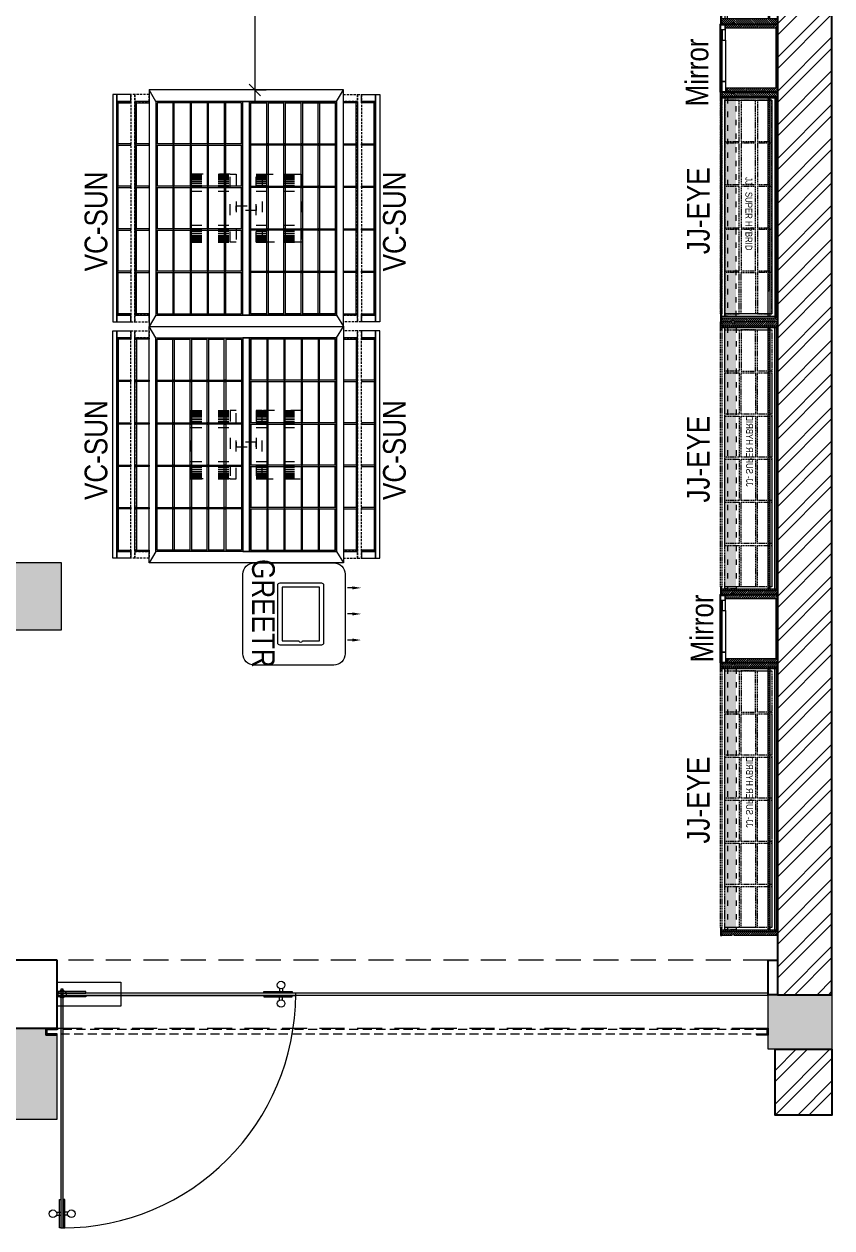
# Model space of a CAD drawing. Header units: millimetres. Extents: x 1319238 to 1329833, y 35232 to 45823.
# Drawn here: x 1326278 to 1329833, y 35232 to 40528 of the extents above; entities that cross this region are included whole.
import ezdxf

# ---------------------------------------------------------------- set-up
doc = ezdxf.new("R2010")
doc.units = ezdxf.units.MM
doc.header["$LTSCALE"] = 40
for name, pattern in [('a_p6_plan_L18$0$HIDDEN', [0.375, 0.25, -0.125]), ('ACAD_ISO03W100', [30, 12, -18]), ('CONTINOUS', [0]), ('HIDDENX2', [0.75, 0.5, -0.25])]:
    doc.linetypes.add(name, pattern=pattern)
doc.layers.add('A-CARPET AREA', color=3, linetype='CONTINOUS', lineweight=0, true_color=0x0aff0a)
for name, color, linetype, lineweight in [('A-Glazing', 4, 'Continuous', 20), ('A-shutter', 8, 'Continuous', 18), ('beam', 90, 'Continuous', 9), ('Column', 243, 'Continuous', 9), ('column hatch', 5, 'Continuous', 0), ('Glass-FrontGlazing', 150, 'Continuous', 20), ('Glazing', 141, 'Continuous', 15), ('LENS-DIM', 252, 'Continuous', 5), ('LENS-PARTITION', 21, 'Continuous', 25), ('LENS-TEXT', 31, 'Continuous', 5), ('LENS_TEXT', 31, 'Continuous', 5), ('LK-FF&E FLOOR', 1, 'Continuous', 9), ('LK-FF&E WALL', 1, 'Continuous', 9), ('LN-ELEVATION-1', 81, 'Continuous', 13), ('LN-ELEVATION-2', 103, 'Continuous', 20), ('LN-ELEVATION-3', 125, 'a_p6_plan_L18$0$HIDDEN', 18), ('LN-ELEVATION-4', 145, 'Continuous', 13), ('LN-ELEVATION-5', 167, 'Continuous', 5), ('LN-HATCH', 251, 'Continuous', 0), ('PLANO-TXT', 252, 'Continuous', 5), ('rolling shutter', 1, 'Continuous', 5)]:
    doc.layers.add(name, color=color, linetype=linetype, lineweight=lineweight)
doc.layers.add('A-WALL', color=1, linetype='Continuous')
doc.styles.add('LK TXT', font='Gill Sans MT Condensed Regular.ttf')
doc.styles.get("Standard").update_dxf_attribs({"font": 'Gill Sans MT Condensed Regular.ttf', "height": 100})
doc.dimstyles.new('100MM', dxfattribs={"dimtxt": 100, "dimasz": 50, "dimexe": 50, "dimexo": 50, "dimtad": 1, "dimdec": 0, "dimtxsty": 'Standard', "dimblk": 'OBLIQUE', "dimcen": 2.5, "dimdle": 50, "dimclrd": 256, "dimclre": 256, "dimclrt": 1, "dimadec": 0, "dimazin": 0, "dimtfac": 1, "dimtdec": 0, "dimtmove": 0, "dimatfit": 3, "dimfxl": 50, "dimlwd": -1, "dimlwe": -1, "dimarcsym": 0})
pattern_1 = [(45, (-22641017.7406, 5157647.994), (-4.4901280605, 4.4901280605), [])]
pattern_2 = [(45, (4210053.0415, 1706864.74), (-4.4901280605, 4.4901280605), [])]

# ---------------------------------------------------------------- blocks, each defined once
blk = doc.blocks.new('*U55')
at = {"layer": 'A-shutter', "color": 5, "ltscale": 10}
for points in [[(41032641.4, -1561539.2), (41032641.4, -1561544.2), (41032596.4, -1561544.2), (41032596.4, -1561564.2), (41032641.4, -1561564.2), (41032641.4, -1561569.2), (41032591.4, -1561569.2), (41032591.4, -1561539.2)], [(41035721.3, -1561539.2), (41035721.3, -1561544.2), (41035766.3, -1561544.2), (41035766.3, -1561564.2), (41035721.3, -1561564.2), (41035721.3, -1561569.2), (41035771.3, -1561569.2), (41035771.3, -1561539.2)]]:
    blk.add_lwpolyline(points, close=True, dxfattribs=at)
at = {"layer": 'A-shutter', "color": 5, "linetype": 'HIDDENX2', "ltscale": 2, "true_color": 0x0505ff}
blk.add_lwpolyline([(41032596.4, -1561544.2), (41032596.4, -1561564.2), (41035766.3, -1561564.2), (41035766.3, -1561544.2)], close=True, dxfattribs=at)
blk = doc.blocks.new('A$Cdd6ceb42')
at = {"layer": 'column hatch'}
h = blk.add_hatch(color=8, dxfattribs=at)
h.dxf.hatch_style = 1
h.paths.add_polyline_path([(-3730, -3485), (-3240, -3485), (-3240, -3760), (-3730, -3760)])
h.paths.add_polyline_path([(-6732.9, -7062), (-7145, -7062), (-7145, -7332.9), (-6732.9, -7332.9)])
h.paths.add_polyline_path([(-3390, -7020), (-3730, -7020), (-3730, -7315), (-3390, -7315)])
h.paths.add_polyline_path([(-3409.1, -9467.4), (-3409.9, -9097.4), (-3459.9, -9097.5), (-3460, -9067.5), (-3679.9, -9067.5), (-3679.9, -9097.5), (-3729.9, -9097.5), (-3729.4, -9348.1), (-3669.4, -9347.9), (-3669.1, -9467.9)])
h.paths.add_polyline_path([(-5210, -8970), (-4870, -8970), (-4870, -9097.5), (-4625, -9097.5), (-4625, -9365), (-5150, -9365), (-5150, -9215), (-5210, -9215)])
h.paths.add_polyline_path([(-6888.9, -9487.4), (-6888.9, -9117.4), (-6944.7, -9117.6), (-6944.8, -9087.5), (-7104.8, -9087.9), (-7104.7, -9117.9), (-7159.7, -9118), (-7158.9, -9488)])
h.paths.add_polyline_path([(-280, -8920), (0, -8920), (0, -9160), (-280, -9160)])
h.paths.add_polyline_path([(-9169.1, -8980.3), (-9009.5, -8980.3), (-9009.5, -9234), (-9169.1, -9234)])
h.paths.add_polyline_path([(-3730, -350), (-3450, -350), (-3450, 0), (-3730, 0)])
at = {"layer": 'LN-HATCH'}
h = blk.add_hatch(dxfattribs=at)
h.set_pattern_fill('ANSI32', color=256, scale=11, angle=180)
h.set_pattern_definition([(225, (-1439691.43, -47000.38), (74.087113, -74.087113), []), (225, (-1439740.82, -47000.38), (74.087113, -74.087113), [])])
h.paths.add_polyline_path([(0, -8920), (0, 0), (-3450, 0), (-3450, -250), (-240, -250), (-240, -8920)])
h.paths.add_polyline_path([(-3730, 0), (-4900, 0), (-4900, 645), (-10565, 645), (-10565, -385), (-10295, -385), (-10295, 395), (-5150, 395), (-5150, -250), (-3730, -250)])
h.paths.add_polyline_path([(-10295, -1255), (-10565, -1255), (-10565, -385), (-10295, -385)])
h.paths.add_polyline_path([(-10295, -2805), (-10295, -3550), (-9390, -3550), (-9390, -7060), (-9030, -7060), (-9030, -8980), (-9169.1, -8980), (-9169.1, -7310), (-9640, -7310), (-9640, -3800), (-10565, -3800), (-10565, -2805)])
h.paths.add_polyline_path([(-9039.1, -9389), (-9169.1, -9389), (-9169.1, -9234), (-9039.1, -9234)])
h.paths.add_polyline_path([(-250, -9160), (0, -9160), (0, -9450), (-250, -9450)])
at = {"layer": 'A-WALL'}
for points in [[(0, -8920), (0, 0), (-3450, 0), (-3450, -250), (-240, -250), (-240, -8920)], [(-250, -9160), (0, -9160), (0, -9450), (-250, -9450)]]:
    blk.add_lwpolyline(points, close=True, dxfattribs=at)
at = {"layer": 'beam', "linetype": 'a_p6_plan_L18$0$HIDDEN', "lineweight": 5, "ltscale": 11}
blk.add_lwpolyline([(-3410, -9067.5), (-280, -9067.5), (-280, -8767.5), (-3410, -8767.5)], close=True, dxfattribs=at)
at = {"layer": 'Column'}
for points in [[(-3390, -7020), (-3730, -7020), (-3730, -7315), (-3390, -7315)], [(-280, -8920), (0, -8920), (0, -9160), (-280, -9160)], [(-3409.1, -9467.4), (-3409.9, -9097.4), (-3459.9, -9097.5), (-3460, -9067.5), (-3679.9, -9067.5), (-3679.9, -9097.5), (-3729.9, -9097.5), (-3729.4, -9348.1), (-3669.4, -9347.9), (-3669.1, -9467.9)]]:
    blk.add_lwpolyline(points, close=True, dxfattribs=at)
at = {"layer": 'LENS-PARTITION'}
for points in [[(-3410, -8767.5), (-3729.9, -8767.5), (-3729.9, -9067.5), (-3410, -9067.5)], [(-280, -8767.5), (-240, -8767.5), (-240, -8920), (-280, -8920)]]:
    blk.add_lwpolyline(points, close=True, dxfattribs=at)
at = {"layer": 'rolling shutter', "color": 2, "rotation": 180}
blk.add_blockref('*U55', (41032311.4, -1570636.7), dxfattribs=at)
blk = doc.blocks.new('ffgd')
at = {"layer": 'LN-ELEVATION-4', "linetype": 'ACAD_ISO03W100', "ltscale": 0.1}
blk.add_lwpolyline([(0, 47.3), (0, -41.5), (-20, -41.5), (-20, 47.3)], close=True, dxfattribs=at)
at = {"layer": 'LN-ELEVATION-5', "linetype": 'ACAD_ISO03W100', "ltscale": 0.1}
for p, q in [((-159.9, 246.9), (-159.9, 47.3)), ((-159.7, 246.9), (-159.7, 47.3)), ((-159.4, 246.9), (-159.4, 47.3)), ((-159, 246.9), (-159, 47.3)), ((-158.5, 246.9), (-158.5, 47.3)), ((-157.9, 246.9), (-157.9, 47.3)), ((-157.1, 246.9), (-157.1, 47.3)), ((-156.1, 246.9), (-156.1, 47.3)), ((-154.1, 246.9), (-154.1, 47.3)), ((-151.1, 246.9), (-151.1, 47.3)), ((-146.1, 246.9), (-146.1, 47.3)), ((-141.1, 246.9), (-141.1, 47.3)), ((-135.1, 246.9), (-135.1, 47.3)), ((-128.1, 246.9), (-128.1, 47.3)), ((-120.1, 246.9), (-120.1, 47.3)), ((-111.1, 246.9), (-111.1, 47.3)), ((-102.1, 246.9), (-102.1, 47.3)), ((-85, 246.9), (-85, 47.3)), ((65, 246.9), (65, 47.3)), ((82.1, 246.9), (82.1, 47.3)), ((91.1, 246.9), (91.1, 47.3)), ((100.1, 246.9), (100.1, 47.3)), ((108.1, 246.9), (108.1, 47.3)), ((115.1, 246.9), (115.1, 47.3)), ((121.1, 246.9), (121.1, 47.3)), ((126.1, 246.9), (126.1, 47.3)), ((131.1, 246.9), (131.1, 47.3)), ((134.1, 246.9), (134.1, 47.3)), ((136.1, 246.9), (136.1, 47.3)), ((137.1, 246.9), (137.1, 47.3)), ((137.9, 246.9), (137.9, 47.3)), ((138.5, 246.9), (138.5, 47.3)), ((139, 246.9), (139, 47.3)), ((139.4, 246.9), (139.4, 47.3)), ((139.7, 246.9), (139.7, 47.3)), ((139.9, 246.9), (139.9, 47.3)), ((-159.9, -41.5), (-159.9, -241.1)), ((-159.7, -41.5), (-159.7, -241.1)), ((-159.4, -41.5), (-159.4, -241.1)), ((-159, -41.5), (-159, -241.1)), ((-158.5, -41.5), (-158.5, -241.1)), ((-157.9, -41.5), (-157.9, -241.1)), ((-157.1, -41.5), (-157.1, -241.1)), ((-156.1, -41.5), (-156.1, -241.1)), ((-154.1, -41.5), (-154.1, -241.1)), ((-151.1, -41.5), (-151.1, -241.1)), ((-146.1, -41.5), (-146.1, -241.1)), ((-141.1, -41.5), (-141.1, -241.1)), ((-135.1, -41.5), (-135.1, -241.1)), ((-128.1, -41.5), (-128.1, -241.1)), ((-120.1, -41.5), (-120.1, -241.1)), ((-111.1, -41.5), (-111.1, -241.1)), ((-102.1, -41.5), (-102.1, -241.1)), ((-85, -41.5), (-85, -241.1)), ((65, -41.5), (65, -241.1)), ((82.1, -41.5), (82.1, -241.1)), ((91.1, -41.5), (91.1, -241.1)), ((100.1, -41.5), (100.1, -241.1)), ((108.1, -41.5), (108.1, -241.1)), ((115.1, -41.5), (115.1, -241.1)), ((121.1, -41.5), (121.1, -241.1)), ((126.1, -41.5), (126.1, -241.1)), ((131.1, -41.5), (131.1, -241.1)), ((134.1, -41.5), (134.1, -241.1)), ((136.1, -41.5), (136.1, -241.1)), ((137.1, -41.5), (137.1, -241.1)), ((137.9, -41.5), (137.9, -241.1)), ((138.5, -41.5), (138.5, -241.1)), ((139, -41.5), (139, -241.1)), ((139.4, -41.5), (139.4, -241.1)), ((139.7, -41.5), (139.7, -241.1)), ((139.9, -41.5), (139.9, -241.1))]:
    blk.add_line(p, q, dxfattribs=at)
for points in [[(140, 73), (140, 246.9), (-160, 246.9), (-160, 73)], [(140, -67.1), (140, -241.1), (-160, -241.1), (-160, -67.1)]]:
    blk.add_lwpolyline(points, dxfattribs=at)
for points in [[(140, 73), (140, 47.3), (-160, 47.3), (-160, 73)], [(140, -41.5), (140, -67.1), (-160, -67.1), (-160, -41.5)]]:
    blk.add_lwpolyline(points, close=True, dxfattribs=at)
blk = doc.blocks.new('EURO 1040 x 1175')
at = {"layer": 'LN-ELEVATION-1'}
for points in [[(-470, -327.4), (470, -327.4), (470, 467.6), (-470, 467.6)], [(-470, 85.1), (470, 85.1), (470, 467.6), (-470, 467.6)], [(-283.2, 85.1), (-277.2, 85.1), (-277.2, 467.6), (-283.2, 467.6)], [(-96.4, 85.1), (-90.4, 85.1), (-90.4, 467.6), (-96.4, 467.6)], [(90.4, 85.1), (96.4, 85.1), (96.4, 467.6), (90.4, 467.6)], [(277.2, 85.1), (283.2, 85.1), (283.2, 467.6), (277.2, 467.6)], [(-470, 386.6), (-283.2, 386.6), (-283.2, 392.6), (-470, 392.6)], [(-277.2, 386.6), (-96.4, 386.6), (-96.4, 392.6), (-277.2, 392.6)], [(-90.4, 386.6), (90.4, 386.6), (90.4, 392.6), (-90.4, 392.6)], [(96.4, 386.6), (277.2, 386.6), (277.2, 392.6), (96.4, 392.6)], [(283.2, 386.6), (470, 386.6), (470, 392.6), (283.2, 392.6)], [(-470, 311.2), (-283.2, 311.2), (-283.2, 317.2), (-470, 317.2)], [(-277.2, 311.2), (-96.4, 311.2), (-96.4, 317.2), (-277.2, 317.2)], [(-90.4, 311.2), (90.4, 311.2), (90.4, 317.2), (-90.4, 317.2)], [(96.4, 311.2), (277.2, 311.2), (277.2, 317.2), (96.4, 317.2)], [(283.2, 311.2), (470, 311.2), (470, 317.2), (283.2, 317.2)], [(-470, 235.8), (-283.2, 235.8), (-283.2, 241.8), (-470, 241.8)], [(-277.2, 235.8), (-96.4, 235.8), (-96.4, 241.8), (-277.2, 241.8)], [(-90.4, 235.8), (90.4, 235.8), (90.4, 241.8), (-90.4, 241.8)], [(96.4, 235.8), (277.2, 235.8), (277.2, 241.8), (96.4, 241.8)], [(283.2, 235.8), (470, 235.8), (470, 241.8), (283.2, 241.8)], [(-470, 160.4), (-283.2, 160.4), (-283.2, 166.4), (-470, 166.4)], [(-277.2, 160.4), (-96.4, 160.4), (-96.4, 166.4), (-277.2, 166.4)], [(-90.4, 160.4), (90.4, 160.4), (90.4, 166.4), (-90.4, 166.4)], [(96.4, 160.4), (277.2, 160.4), (277.2, 166.4), (96.4, 166.4)], [(283.2, 160.4), (470, 160.4), (470, 166.4), (283.2, 166.4)], [(-470, 85.1), (470, 85.1), (470, 55.1), (-470, 55.1)], [(-470, 55.1), (470, 55.1), (470, -327.4), (-470, -327.4)], [(-283.2, 55.1), (-277.2, 55.1), (-277.2, -327.4), (-283.2, -327.4)], [(-96.4, 55.1), (-90.4, 55.1), (-90.4, -327.4), (-96.4, -327.4)], [(90.4, 55.1), (96.4, 55.1), (96.4, -327.4), (90.4, -327.4)], [(277.2, 55.1), (283.2, 55.1), (283.2, -327.4), (277.2, -327.4)], [(-470, -20.3), (-283.2, -20.3), (-283.2, -26.3), (-470, -26.3)], [(-277.2, -20.3), (-96.4, -20.3), (-96.4, -26.3), (-277.2, -26.3)], [(-90.4, -20.3), (90.4, -20.3), (90.4, -26.3), (-90.4, -26.3)], [(96.4, -20.3), (277.2, -20.3), (277.2, -26.3), (96.4, -26.3)], [(283.2, -20.3), (470, -20.3), (470, -26.3), (283.2, -26.3)], [(-470, -95.7), (-283.2, -95.7), (-283.2, -101.7), (-470, -101.7)], [(-277.2, -95.7), (-96.4, -95.7), (-96.4, -101.7), (-277.2, -101.7)], [(-90.4, -95.7), (90.4, -95.7), (90.4, -101.7), (-90.4, -101.7)], [(96.4, -95.7), (277.2, -95.7), (277.2, -101.7), (96.4, -101.7)], [(283.2, -95.7), (470, -95.7), (470, -101.7), (283.2, -101.7)], [(-470, -171.1), (-283.2, -171.1), (-283.2, -177.1), (-470, -177.1)], [(-277.2, -171.1), (-96.4, -171.1), (-96.4, -177.1), (-277.2, -177.1)], [(-90.4, -171.1), (90.4, -171.1), (90.4, -177.1), (-90.4, -177.1)], [(96.4, -171.1), (277.2, -171.1), (277.2, -177.1), (96.4, -177.1)], [(283.2, -171.1), (470, -171.1), (470, -177.1), (283.2, -177.1)], [(-470, -246.4), (-283.2, -246.4), (-283.2, -252.4), (-470, -252.4)], [(-277.2, -246.4), (-96.4, -246.4), (-96.4, -252.4), (-277.2, -252.4)], [(-90.4, -246.4), (90.4, -246.4), (90.4, -252.4), (-90.4, -252.4)], [(96.4, -246.4), (277.2, -246.4), (277.2, -252.4), (96.4, -252.4)], [(283.2, -246.4), (470, -246.4), (470, -252.4), (283.2, -252.4)]]:
    blk.add_lwpolyline(points, close=True, dxfattribs=at)
for points in [[(-283.2, 461.6), (-464, 461.6), (-464, 317.2)], [(-96.4, 461.6), (-277.2, 461.6)], [(90.4, 461.6), (-90.4, 461.6)], [(277.2, 461.6), (96.4, 461.6)], [(464, 317.2), (464, 461.6), (283.2, 461.6)], [(-464, 311.2), (-464, 241.8)], [(464, 241.8), (464, 311.2)], [(-464, 235.8), (-464, 166.4)], [(464, 166.4), (464, 235.8)], [(-464, 160.4), (-464, 91.1), (-283.2, 91.1)], [(283.2, 91.1), (464, 91.1), (464, 160.4)], [(-277.2, 91.1), (-96.4, 91.1)], [(-90.4, 91.1), (90.4, 91.1)], [(96.4, 91.1), (277.2, 91.1)], [(-464, -20.3), (-464, 49.1), (-283.2, 49.1)], [(-277.2, 49.1), (-96.4, 49.1)], [(-90.4, 49.1), (90.4, 49.1)], [(96.4, 49.1), (277.2, 49.1)], [(283.2, 49.1), (464, 49.1), (464, -20.3)], [(-464, -95.7), (-464, -26.3)], [(464, -26.3), (464, -95.7)], [(-464, -171.1), (-464, -101.7)], [(464, -101.7), (464, -171.1)], [(-283.2, -321.4), (-464, -321.4), (-464, -177.1)], [(464, -177.1), (464, -321.4), (283.2, -321.4)], [(-96.4, -321.4), (-277.2, -321.4)], [(90.4, -321.4), (-90.4, -321.4)], [(277.2, -321.4), (96.4, -321.4)]]:
    blk.add_lwpolyline(points, dxfattribs=at)
at = {"layer": 'LN-ELEVATION-2'}
blk.add_lwpolyline([(-520, -357.4), (520, -357.4), (520, 497.6), (-520, 497.6)], close=True, dxfattribs=at)
for points in [[(-470, 467.6), (-520, 497.6)], [(470, 467.6), (520, 497.6)], [(-470, -327.4), (-520, -357.4)], [(470, -327.4), (520, -357.4)]]:
    blk.add_lwpolyline(points, dxfattribs=at)
at = {"layer": 'LN-ELEVATION-3'}
for points in [[(-500, 559.6), (500, 559.6), (500, 577.6), (-500, 577.6)], [(-500, 497.6), (-470, 497.6), (-470, 559.6), (-500, 559.6)], [(470, 497.6), (500, 497.6), (500, 559.6), (470, 559.6)], [(-500, -357.4), (-470, -357.4), (-470, -419.4), (-500, -419.4)], [(470, -357.4), (500, -357.4), (500, -419.4), (470, -419.4)], [(-500, -419.4), (500, -419.4), (500, -437.4), (-500, -437.4)]]:
    blk.add_lwpolyline(points, close=True, dxfattribs=at)
at = {"layer": 'LN-ELEVATION-4'}
for points in [[(-500, 639.6), (500, 639.6), (500, 657.6), (-500, 657.6)], [(-500, 577.6), (-470, 577.6), (-470, 639.6), (-500, 639.6)], [(470, 577.6), (500, 577.6), (500, 639.6), (470, 639.6)], [(-470, 497.6), (-464, 497.6), (-464, 559.6), (-470, 559.6)], [(-464, 553.6), (-283.2, 553.6), (-283.2, 559.6), (-464, 559.6)], [(-283.2, 497.6), (-277.2, 497.6), (-277.2, 559.6), (-283.2, 559.6)], [(-277.2, 553.6), (-96.4, 553.6), (-96.4, 559.6), (-277.2, 559.6)], [(-96.4, 497.6), (-90.4, 497.6), (-90.4, 559.6), (-96.4, 559.6)], [(-90.4, 553.6), (90.4, 553.6), (90.4, 559.6), (-90.4, 559.6)], [(90.4, 497.6), (96.4, 497.6), (96.4, 559.6), (90.4, 559.6)], [(96.4, 553.6), (277.2, 553.6), (277.2, 559.6), (96.4, 559.6)], [(277.2, 497.6), (283.2, 497.6), (283.2, 559.6), (277.2, 559.6)], [(283.2, 553.6), (464, 553.6), (464, 559.6), (283.2, 559.6)], [(464, 497.6), (470, 497.6), (470, 559.6), (464, 559.6)], [(-470, -357.4), (-464, -357.4), (-464, -419.4), (-470, -419.4)], [(-283.2, -357.4), (-277.2, -357.4), (-277.2, -419.4), (-283.2, -419.4)], [(-96.4, -357.4), (-90.4, -357.4), (-90.4, -419.4), (-96.4, -419.4)], [(90.4, -357.4), (96.4, -357.4), (96.4, -419.4), (90.4, -419.4)], [(277.2, -357.4), (283.2, -357.4), (283.2, -419.4), (277.2, -419.4)], [(464, -357.4), (470, -357.4), (470, -419.4), (464, -419.4)], [(-464, -413.4), (-283.2, -413.4), (-283.2, -419.4), (-464, -419.4)], [(-277.2, -413.4), (-96.4, -413.4), (-96.4, -419.4), (-277.2, -419.4)], [(-90.4, -413.4), (90.4, -413.4), (90.4, -419.4), (-90.4, -419.4)], [(96.4, -413.4), (277.2, -413.4), (277.2, -419.4), (96.4, -419.4)], [(283.2, -413.4), (464, -413.4), (464, -419.4), (283.2, -419.4)], [(-500, -437.4), (-470, -437.4), (-470, -499.4), (-500, -499.4)], [(470, -437.4), (500, -437.4), (500, -499.4), (470, -499.4)], [(-500, -499.4), (500, -499.4), (500, -517.4), (-500, -517.4)]]:
    blk.add_lwpolyline(points, close=True, dxfattribs=at)
at = {"layer": 'LN-ELEVATION-5'}
for points in [[(-470, 577.6), (-464, 577.6), (-464, 639.6), (-470, 639.6)], [(-464, 633.6), (-283.2, 633.6), (-283.2, 639.6), (-464, 639.6)], [(-283.2, 577.6), (-277.2, 577.6), (-277.2, 639.6), (-283.2, 639.6)], [(-277.2, 633.6), (-96.4, 633.6), (-96.4, 639.6), (-277.2, 639.6)], [(-96.4, 577.6), (-90.4, 577.6), (-90.4, 639.6), (-96.4, 639.6)], [(-90.4, 633.6), (90.4, 633.6), (90.4, 639.6), (-90.4, 639.6)], [(90.4, 577.6), (96.4, 577.6), (96.4, 639.6), (90.4, 639.6)], [(96.4, 633.6), (277.2, 633.6), (277.2, 639.6), (96.4, 639.6)], [(277.2, 577.6), (283.2, 577.6), (283.2, 639.6), (277.2, 639.6)], [(283.2, 633.6), (464, 633.6), (464, 639.6), (283.2, 639.6)], [(464, 577.6), (470, 577.6), (470, 639.6), (464, 639.6)], [(-470, -437.4), (-464, -437.4), (-464, -499.4), (-470, -499.4)], [(-283.2, -437.4), (-277.2, -437.4), (-277.2, -499.4), (-283.2, -499.4)], [(-96.4, -437.4), (-90.4, -437.4), (-90.4, -499.4), (-96.4, -499.4)], [(90.4, -437.4), (96.4, -437.4), (96.4, -499.4), (90.4, -499.4)], [(277.2, -437.4), (283.2, -437.4), (283.2, -499.4), (277.2, -499.4)], [(464, -437.4), (470, -437.4), (470, -499.4), (464, -499.4)], [(-464, -493.4), (-283.2, -493.4), (-283.2, -499.4), (-464, -499.4)], [(-277.2, -493.4), (-96.4, -493.4), (-96.4, -499.4), (-277.2, -499.4)], [(-90.4, -493.4), (90.4, -493.4), (90.4, -499.4), (-90.4, -499.4)], [(96.4, -493.4), (277.2, -493.4), (277.2, -499.4), (96.4, -499.4)], [(283.2, -493.4), (464, -493.4), (464, -499.4), (283.2, -499.4)]]:
    blk.add_lwpolyline(points, close=True, dxfattribs=at)
at = {"layer": 'LENS-DIM'}
blk.add_blockref('ffgd', (10, 67.1), dxfattribs=at)
blk = doc.blocks.new('MIRROR')
at = {"layer": 'LN-HATCH', "ltscale": 0.5}
h = blk.add_hatch(dxfattribs=at)
h.set_pattern_fill('ANSI31', color=256, scale=2)
h.set_pattern_definition([(45, (4060433.7416, 1708720.787), (-4.4901280605, 4.4901280605), [])])
h.paths.add_polyline_path([(212.9, 101.3), (230.9, 101.3), (230.9, -127.7), (212.9, -127.7)])
h.paths.add_polyline_path([(230.9, 95.3), (494.9, 95.3), (494.9, 101.3), (230.9, 101.3)])
h.paths.add_polyline_path([(512.9, 101.3), (494.9, 101.3), (494.9, -127.7), (512.9, -127.7)])
at = {"layer": 'Defpoints'}
blk.add_lwpolyline([(512.9, 101.3), (212.9, 101.3), (212.9, -148.7), (512.9, -148.7)], close=True, dxfattribs=at)
at = {"layer": 'LN-ELEVATION-1'}
for points in [[(212.9, 101.3), (230.9, 101.3), (230.9, -127.7), (212.9, -127.7)], [(230.9, 95.3), (494.9, 95.3), (494.9, 101.3), (230.9, 101.3)], [(512.9, 101.3), (494.9, 101.3), (494.9, -127.7), (512.9, -127.7)], [(259.9, -141.7), (259.9, -127.7), (214.9, -127.7), (214.9, -148.7), (223.9, -148.7), (223.9, -147.2), (216.4, -147.2), (216.4, -141.7)], [(442.9, -141.7), (442.9, -127.7), (487.9, -127.7), (487.9, -148.7), (478.9, -148.7), (478.9, -147.2), (486.4, -147.2), (486.4, -141.7)], [(504.9, -148.7), (504.9, -147.2), (509.4, -147.2), (509.4, -129.2), (487.9, -129.2), (487.9, -127.7), (510.9, -127.7), (510.9, -148.7)]]:
    blk.add_lwpolyline(points, close=True, dxfattribs=at)
at = {"layer": 'LN-ELEVATION-2', "color": 4, "lineweight": 0}
blk.add_lwpolyline([(216.4, -141.7), (486.4, -141.7), (486.4, -147.2), (216.4, -147.2)], close=True, dxfattribs=at)
at = {"layer": 'LN-ELEVATION-2'}
blk.add_lwpolyline([(259.9, -141.7), (442.9, -141.7), (442.9, -127.7), (259.9, -127.7)], close=True, dxfattribs=at)
at = {"layer": 'LN-ELEVATION-4', "ltscale": 0.5}
blk.add_line((478.9, -148.7), (223.9, -148.7), dxfattribs=at)
blk = doc.blocks.new('JJ SUPERHYBRID 1200')
at = {"layer": 'LN-ELEVATION-5'}
h = blk.add_hatch(color=177, dxfattribs=at)
h.dxf.hatch_style = 1
h.paths.add_polyline_path([(1182, 68), (32, 68), (32, 18), (1182, 18)])
at = {"layer": 'LN-HATCH', "ltscale": 0.5}
h = blk.add_hatch(dxfattribs=at)
h.set_pattern_fill('ANSI31', color=256, scale=2)
h.set_pattern_definition([(45, (4097602.2716, 1708830.267), (-4.4901280605, 4.4901280605), [])])
h.paths.add_polyline_path([(1207, 250), (1207, 60), (1201, 60), (1201, 50), (1207, 50), (1207, 6), (1182, 6), (1182, 250)])
h.paths.add_polyline_path([(32, 210), (1182, 210), (1182, 216), (32, 216)])
h.paths.add_polyline_path([(1172, 6), (1172, 0), (1207, 0), (1207, 6)])
h.paths.add_polyline_path([(7, 250), (7, 60), (13, 60), (13, 50), (7, 50), (7, 6), (32, 6), (32, 250)])
h.paths.add_polyline_path([(42, 6), (42, 0), (7, 0), (7, 6)])
at = {"layer": 'LN-ELEVATION-1', "ltscale": 0.5}
for points in [[(7, 250), (7, 60), (13, 60), (13, 50), (7, 50), (7, 6), (25, 6), (25, 250)], [(7, 250), (7, 60), (13, 60), (13, 50), (7, 50), (7, 6), (32, 6), (32, 250)], [(25, 238), (1189, 238), (1189, 244), (25, 244)], [(32, 210), (1182, 210), (1182, 216), (32, 216)], [(1207, 250), (1207, 60), (1201, 60), (1201, 50), (1207, 50), (1207, 6), (1182, 6), (1182, 250)], [(1207, 250), (1207, 60), (1201, 60), (1201, 50), (1207, 50), (1207, 6), (1189, 6), (1189, 250)], [(42, 6), (42, 0), (7, 0), (7, 6)], [(42, 6), (42, 0), (7, 0), (7, 6)], [(1172, 6), (1172, 0), (1207, 0), (1207, 6)], [(1172, 6), (1172, 0), (1207, 0), (1207, 6)]]:
    blk.add_lwpolyline(points, close=True, dxfattribs=at)
at = {"layer": 'LN-ELEVATION-3', "ltscale": 0.5}
for p, q in [((1189, 250), (25, 250)), ((1182, 250), (32, 250)), ((1172, 6), (42, 6)), ((1172, 6), (42, 6)), ((42, 0), (1172, 0)), ((42, 0), (1172, 0))]:
    blk.add_line(p, q, dxfattribs=at)
blk.add_lwpolyline([(1172, 226), (42, 226), (42, 18), (1172, 18)], close=True, dxfattribs=at)
at = {"layer": 'LN-ELEVATION-3', "ltscale": 0.5, "transparency": 33554526}
for points in [[(223.7, 226), (42, 226), (42, 162), (223.7, 162)], [(413.3, 226), (231.7, 226), (231.7, 162), (413.3, 162)], [(603, 226), (421.3, 226), (421.3, 162), (603, 162)], [(792.7, 226), (611, 226), (611, 162), (792.7, 162)], [(982.3, 226), (800.7, 226), (800.7, 162), (982.3, 162)], [(1172, 226), (990.3, 226), (990.3, 162), (1172, 162)], [(223.7, 154), (42, 154), (42, 90), (223.7, 90)], [(413.3, 154), (231.7, 154), (231.7, 90), (413.3, 90)], [(603, 154), (421.3, 154), (421.3, 90), (603, 90)], [(792.7, 154), (611, 154), (611, 90), (792.7, 90)], [(982.3, 154), (800.7, 154), (800.7, 90), (982.3, 90)], [(1172, 90), (990.3, 90), (990.3, 154), (1172, 154)], [(223.7, 82), (42, 82), (42, 18), (223.7, 18)], [(413.3, 82), (231.7, 82), (231.7, 18), (413.3, 18)], [(603, 82), (421.3, 82), (421.3, 18), (603, 18)], [(792.7, 82), (611, 82), (611, 18), (792.7, 18)], [(982.3, 82), (800.7, 82), (800.7, 18), (982.3, 18)], [(1172, 82), (990.3, 82), (990.3, 18), (1172, 18)]]:
    blk.add_lwpolyline(points, close=True, dxfattribs=at)
at = {"layer": 'LN-ELEVATION-4', "linetype": 'ACAD_ISO03W100', "ltscale": 0.05}
for points in [[(1182, 68), (32, 68), (32, 18), (1182, 18)], [(1182, 30), (32, 30), (32, 18), (1182, 18)]]:
    blk.add_lwpolyline(points, close=True, dxfattribs=at)
at = {"layer": 'LK-FF&E WALL', "ltscale": 0.5, "insert": (482.5, 142.3), "char_height": 30, "attachment_point": 1}
blk.add_mtext_dynamic_manual_height_columns('\\pt120;JJ- SUPER HYBRID', width=526.835, gutter_width=500, heights=[0], dxfattribs=at)
blk = doc.blocks.new('JJ 1200')
at = {"layer": 'LN-HATCH', "ltscale": 0.5}
h = blk.add_hatch(dxfattribs=at)
h.set_pattern_fill('ANSI31', color=256, scale=2)
h.set_pattern_definition([(45, (4097187.331, 1708800.267), (-4.4901280605, 4.4901280605), [])])
h.paths.add_polyline_path([(792.1, 220), (792.1, 30), (786.1, 30), (786.1, 20), (792.1, 20), (792.1, -24), (767.1, -24), (767.1, 220)])
h.paths.add_polyline_path([(-382.9, 180), (767.1, 180), (767.1, 186), (-382.9, 186)])
h.paths.add_polyline_path([(757.1, -24), (757.1, -30), (792.1, -30), (792.1, -24)])
h.paths.add_polyline_path([(-407.9, 220), (-407.9, 30), (-401.9, 30), (-401.9, 20), (-407.9, 20), (-407.9, -24), (-382.9, -24), (-382.9, 220)])
h.paths.add_polyline_path([(-372.9, -24), (-372.9, -30), (-407.9, -30), (-407.9, -24)])
at = {"layer": 'LN-ELEVATION-1', "ltscale": 0.5}
for points in [[(-407.9, 220), (-407.9, 30), (-401.9, 30), (-401.9, 20), (-407.9, 20), (-407.9, -24), (-382.9, -24), (-382.9, 220)], [(792.1, 220), (792.1, 30), (786.1, 30), (786.1, 20), (792.1, 20), (792.1, -24), (767.1, -24), (767.1, 220)], [(-382.9, 180), (767.1, 180), (767.1, 186), (-382.9, 186)], [(-372.9, -24), (-372.9, -30), (-407.9, -30), (-407.9, -24)], [(757.1, -24), (757.1, -30), (792.1, -30), (792.1, -24)]]:
    blk.add_lwpolyline(points, close=True, dxfattribs=at)
at = {"layer": 'LN-ELEVATION-3', "ltscale": 0.5}
for p, q in [((767.1, 220), (-382.9, 220)), ((757.1, -24), (-372.9, -24)), ((-372.9, -30), (757.1, -30))]:
    blk.add_line(p, q, dxfattribs=at)
at = {"layer": 'LN-ELEVATION-4', "linetype": 'ACAD_ISO03W100', "ltscale": 0.05}
blk.add_lwpolyline([(767.1, 0), (-382.9, 0), (-382.9, -12), (767.1, -12)], close=True, dxfattribs=at)
blk = doc.blocks.new('JJ SUPERHYBRID 1010')
h = blk.add_hatch(color=177)
h.dxf.hatch_style = 1
h.paths.add_polyline_path([(992, 68), (25, 68), (25, 18), (992, 18)])
at = {"layer": 'LN-HATCH', "ltscale": 0.5}
h = blk.add_hatch(dxfattribs=at)
h.set_pattern_fill('ANSI31', color=256, scale=2)
h.set_pattern_definition(pattern_1)
h.paths.add_polyline_path([(7, 250), (7, 60), (13, 60), (13, 50), (7, 50), (7, 6), (25, 6), (25, 250)])
h = blk.add_hatch(dxfattribs=at)
h.set_pattern_fill('ANSI31', color=256, scale=2)
h.set_pattern_definition(pattern_2)
h.paths.add_polyline_path([(882, 210), (32, 210), (32, 216), (882, 216)])
h = blk.add_hatch(dxfattribs=at)
h.set_pattern_fill('ANSI31', color=256, scale=2)
h.set_pattern_definition([(45, (-26738022.0714, 3448847.7265), (-4.4901280605, 4.4901280605), [])])
h.paths.add_polyline_path([(1017, 250), (1017, 60), (1011, 60), (1011, 50), (1017, 50), (1017, 6), (999, 6), (999, 250)])
h = blk.add_hatch(dxfattribs=at)
h.set_pattern_fill('ANSI31', color=256, scale=2)
h.set_pattern_definition(pattern_1)
h.paths.add_polyline_path([(35, 6), (35, 0), (7, 0), (7, 6)])
h = blk.add_hatch(dxfattribs=at)
h.set_pattern_fill('ANSI31', color=256, scale=2)
h.set_pattern_definition(pattern_2)
h.paths.add_polyline_path([(42, 6), (42, 0), (7, 0), (7, 6)])
h = blk.add_hatch(dxfattribs=at)
h.set_pattern_fill('ANSI31', color=256, scale=2)
h.set_pattern_definition([(45, (-22640834.7406, 5157647.994), (-4.4901280605, 4.4901280605), [])])
h.paths.add_polyline_path([(982, 6), (982, 0), (1017, 0), (1017, 6)])
h = blk.add_hatch(dxfattribs=at)
h.set_pattern_fill('ANSI31', color=256, scale=2)
h.set_pattern_definition([(45, (4209863.0415, 1706864.74), (-4.4901280605, 4.4901280605), [])])
h.paths.add_polyline_path([(982, 6), (982, 0), (1017, 0), (1017, 6)])
at = {"layer": 'LN-ELEVATION-1', "ltscale": 0.5}
for points in [[(7, 250), (7, 60), (13, 60), (13, 50), (7, 50), (7, 6), (25, 6), (25, 250)], [(7, 250), (7, 60), (13, 60), (13, 50), (7, 50), (7, 6), (32, 6), (32, 250)], [(25, 238), (999, 238), (999, 244), (25, 244)], [(992, 210), (32, 210), (32, 216), (992, 216)], [(1017, 250), (1017, 60), (1011, 60), (1011, 50), (1017, 50), (1017, 6), (992, 6), (992, 250)], [(1017, 250), (1017, 60), (1011, 60), (1011, 50), (1017, 50), (1017, 6), (999, 6), (999, 250)], [(42, 6), (42, 0), (7, 0), (7, 6)], [(42, 6), (42, 0), (7, 0), (7, 6)], [(982, 6), (982, 0), (1017, 0), (1017, 6)], [(982, 6), (982, 0), (1017, 0), (1017, 6)]]:
    blk.add_lwpolyline(points, close=True, dxfattribs=at)
at = {"layer": 'LN-ELEVATION-2', "ltscale": 0.5}
blk.add_lwpolyline([(41.7, 226), (982, 226), (982, 18), (41.7, 18)], close=True, dxfattribs=at)
at = {"layer": 'LN-ELEVATION-3', "ltscale": 0.5}
for p, q in [((999, 250), (25, 250)), ((32, 250), (992, 250)), ((982, 6), (42, 6)), ((42, 6), (982, 6)), ((42, 0), (982, 0)), ((982, 0), (42, 0))]:
    blk.add_line(p, q, dxfattribs=at)
at = {"layer": 'LN-ELEVATION-3', "ltscale": 0.5, "transparency": 33554526}
for points in [[(223.3, 226), (41.7, 226), (41.7, 162), (223.3, 162)], [(413, 226), (231.3, 226), (231.3, 162), (413, 162)], [(602.7, 226), (421, 226), (421, 162), (602.7, 162)], [(792.3, 226), (610.7, 226), (610.7, 162), (792.3, 162)], [(982, 226), (800.3, 226), (800.3, 162), (982, 162)], [(223.3, 154), (41.7, 154), (41.7, 90), (223.3, 90)], [(413, 154), (231.3, 154), (231.3, 90), (413, 90)], [(602.7, 154), (421, 154), (421, 90), (602.7, 90)], [(792.3, 154), (610.7, 154), (610.7, 90), (792.3, 90)], [(982, 90), (800.3, 90), (800.3, 154), (982, 154)], [(223.3, 82), (41.7, 82), (41.7, 18), (223.3, 18)], [(413, 82), (231.3, 82), (231.3, 18), (413, 18)], [(602.7, 82), (421, 82), (421, 18), (602.7, 18)], [(792.3, 82), (610.7, 82), (610.7, 18), (792.3, 18)], [(982, 82), (800.3, 82), (800.3, 18), (982, 18)]]:
    blk.add_lwpolyline(points, close=True, dxfattribs=at)
at = {"layer": 'LN-ELEVATION-4', "linetype": 'ACAD_ISO03W100', "ltscale": 0.05}
for points in [[(992, 68), (25, 68), (25, 18), (992, 18)], [(32, 30), (992, 30), (992, 18), (32, 18)]]:
    blk.add_lwpolyline(points, close=True, dxfattribs=at)
at = {"ltscale": 0.5, "insert": (380.5, 139.3), "char_height": 30, "attachment_point": 1}
blk.add_mtext_dynamic_manual_height_columns('\\pt120;JJ - SUPER HYBRID', width=526.835, gutter_width=500, heights=[0], dxfattribs=at)
blk = doc.blocks.new('_Oblique')
at = {"color": 0, "linetype": 'ByBlock', "lineweight": -2}
blk.add_line((-0.5, -0.5), (0.5, 0.5), dxfattribs=at)
blk = doc.blocks.new('*D58')
at = {"layer": 'A-CARPET AREA', "transparency": 16777216}
for p, q in [((1327293.5, 41145.7), (1327293.5, 40187.8)), ((1327293.1, 41095.7), (1327343.5, 41095.7)), ((1327293.1, 40237.8), (1327343.5, 40237.8))]:
    blk.add_line(p, q, dxfattribs=at)
at = {"layer": 'Defpoints', "color": 0, "transparency": 16777216}
for p in [(1327243.1, 41095.7), (1327243.1, 40237.8), (1327293.5, 40237.8)]:
    blk.add_point(p, dxfattribs=at)
at = {"layer": 'A-CARPET AREA', "transparency": 16777216, "xscale": 50, "yscale": 50, "zscale": 50}
for p, rotation in [((1327293.5, 41095.7), 90), ((1327293.5, 40237.8), 270)]:
    blk.add_blockref('_Oblique', p, dxfattribs=dict(at, rotation=rotation))
at = {"layer": 'A-CARPET AREA', "color": 1, "transparency": 16777216, "insert": (1327241.8, 40666.7), "char_height": 100, "attachment_point": 5, "rotation": 90}
blk.add_mtext('858', dxfattribs=at)
blk = doc.blocks.new('Entrance Door')
at = {"layer": 'Glazing', "ltscale": 111}
blk.add_hatch(color=256, dxfattribs=at).paths.add_polyline_path([(18, -34.8), (18, -1235), (30, -1235), (30, -34.8)])
at = {"layer": 'Glazing'}
for p, q in [((30, -54.2), (18, -66.2)), ((1117.8, -31.3), (1117.8, -54.3)), ((1132.8, -31.3), (1132.8, -54.3)), ((1117.8, -89.2), (1117.8, -66.3)), ((1132.8, -89.2), (1132.8, -66.3))]:
    blk.add_line(p, q, dxfattribs=at)
at = {"layer": 'Glazing', "ltscale": 44}
for p, q in [((-4.9, -1156.3), (18, -1156.3)), ((-4.9, -1171.3), (18, -1171.3)), ((52.9, -1156.3), (30, -1156.3)), ((52.9, -1171.3), (30, -1171.3))]:
    blk.add_line(p, q, dxfattribs=at)
at = {"layer": 'Glazing'}
for points in [[(320, -120.5), (0, -120.5), (0, 0), (320, 0)], [(0, -54.2), (142.5, -54.2), (142.5, -46.8), (0, -46.8)], [(1180.8, -54.3), (1038.3, -54.3), (1038.3, -46.8), (1180.8, -46.8)], [(0, -66.2), (142.5, -66.2), (142.5, -73.7), (0, -73.7)], [(1180.8, -66.3), (1038.3, -66.3), (1038.3, -73.8), (1180.8, -73.8)]]:
    blk.add_lwpolyline(points, close=True, dxfattribs=at)
at = {"layer": 'Glazing', "ltscale": 222}
blk.add_lwpolyline([(-1.5, -66.2), (1198.8, -66.2), (1198.8, -54.2), (-1.5, -54.2)], close=True, dxfattribs=at)
at = {"layer": 'Glazing', "ltscale": 111}
blk.add_lwpolyline([(18, -34.8), (18, -1235), (30, -1235), (30, -34.8)], close=True, dxfattribs=at)
at = {"layer": 'Glazing', "ltscale": 44}
for points in [[(18, -1092.5), (18, -1235), (10.5, -1235), (10.5, -1092.5)], [(30, -1092.5), (30, -1235), (37.5, -1235), (37.5, -1092.5)]]:
    blk.add_lwpolyline(points, close=True, dxfattribs=at)
at = {"layer": 'Glazing'}
for centre, radius in [((1125.3, -13.9), 19), ((24, -58.7), 19.8), ((1125.3, -106.6), 19)]:
    blk.add_circle(centre, radius, dxfattribs=at)
at = {"layer": 'Glazing', "ltscale": 44}
for centre in [(-22.4, -1163.8), (70.4, -1163.8)]:
    blk.add_circle(centre, 19, dxfattribs=at)
at = {"layer": 'Glazing', "ltscale": 222}
blk.add_arc((24, -60.2), 1174.8, 270, 359.99955, dxfattribs=at)
blk = doc.blocks.new('GREETR 450x450')
at = {"layer": 'LN-ELEVATION-1', "linetype": 'ByBlock', "lineweight": -2}
for p, q in [((481.3, 339.7), (461, 339.7)), ((481.3, 225), (461, 225)), ((481.3, 110.3), (461, 110.3))]:
    blk.add_line(p, q, dxfattribs=at)
at = {"layer": 'LN-ELEVATION-1'}
for points in [[(355.5, 98.3), (355.5, 352.3, 0.414214), (345.5, 362.3), (163.5, 362.3, 0.414214), (153.5, 352.3), (153.5, 98.3, 0.414214), (163.5, 88.3), (345.5, 88.3, 0.414214)], [(264, 342.8), (336.5, 342.8), (336.5, 107.8), (172.5, 107.8), (172.5, 342.8), (245, 342.8, 0.327538), (246.9, 344.2, -0.733799), (262.1, 344.2, 0.327538)]]:
    blk.add_lwpolyline(points, format="xyb", close=True, dxfattribs=at)
at = {"layer": 'LN-ELEVATION-1', "linetype": 'ByBlock', "lineweight": -2}
for points in [[(481.3, 346.4), (481.3, 333.1), (521.3, 339.7)], [(481.3, 231.7), (481.3, 218.3), (521.3, 225)], [(481.3, 116.9), (481.3, 103.6), (521.3, 110.3)]]:
    blk.add_solid(points, dxfattribs=at)
at = {"layer": 'LN-ELEVATION-2'}
blk.add_lwpolyline([(50, 0), (400, 0, 0.414214), (450, 50), (450, 400, 0.414214), (400, 450), (50, 450, 0.414214), (0, 400), (0, 50, 0.414214)], format="xyb", close=True, dxfattribs=at)

msp = doc.modelspace()

# ---------------------------------------------------------------- linework, layer by layer
at = {"layer": 'Glass-FrontGlazing'}
msp.add_lwpolyline([(1329553, 36254.3), (1326423.1, 36254.3), (1326423.1, 36266.3), (1329553, 36266.3)], close=True, dxfattribs=at)

# ---------------------------------------------------------------- block references
at = {"layer": 'A-CARPET AREA'}
msp.add_blockref('A$Cdd6ceb42', (1329833.1, 45177.8), dxfattribs=at)
at = {"layer": 'A-Glazing', "xscale": 0.8748404702499005, "yscale": 0.8748404702499005, "zscale": 0.8748404702499005, "rotation": 1.10906806924e-05}
msp.add_blockref('Entrance Door', (1326424.4, 36312.3), dxfattribs=at)
at = {"layer": 'LK-FF&E FLOOR', "xscale": -1, "rotation": 180}
msp.add_blockref('GREETR 450x450', (1327240.8, 38157.8), dxfattribs=at)
at = {"layer": 'LK-FF&E WALL'}
for name, p, rotation in [('JJ 1200', (1329373.1, 41319.8), 270), ('EURO 1040 x 1175', (1327325.6, 39717.8), 90), ('JJ SUPERHYBRID 1010', (1329343.1, 40234.8), 270)]:
    msp.add_blockref(name, p, dxfattribs=dict(at, rotation=rotation))
at = {"layer": 'LK-FF&E WALL', "xscale": -1}
for name, p, rotation in [('MIRROR', (1329491.7, 40014.8), 270), ('EURO 1040 x 1175', (1327325.6, 38677.8), 90), ('JJ SUPERHYBRID 1200', (1329343.1, 38010.8), 270), ('MIRROR', (1329491.7, 37504.8), 270), ('JJ SUPERHYBRID 1200', (1329343.1, 36510.8), 270)]:
    msp.add_blockref(name, p, dxfattribs=dict(at, rotation=rotation))

# ---------------------------------------------------------------- texts
at = {"layer": 'LENS-TEXT', "color": 0, "linetype": 'Continuous', "ltscale": 3, "insert": (1327330.7, 37935.3), "char_height": 100, "attachment_point": 5, "rotation": 270, "style": 'LK TXT'}
msp.add_mtext_dynamic_manual_height_columns('GREETR', width=353.056, gutter_width=0.5, heights=[0], dxfattribs=at)
at = {"layer": 'LENS_TEXT', "linetype": 'Continuous', "ltscale": 3, "char_height": 100, "width": 244.677, "attachment_point": 5, "rotation": 90, "style": 'LK TXT'}
for insert in [(1329239.7, 40314.9), (1329261.6, 37869.1)]:
    msp.add_mtext('Mirror', dxfattribs=dict(at, insert=insert))
at = {"layer": 'PLANO-TXT', "linetype": 'Continuous', "ltscale": 3, "char_height": 100, "width": 244.677, "attachment_point": 5, "rotation": 90, "style": 'LK TXT'}
for s, insert in [('JJ-EYE', (1329245.5, 39706.4)), ('VC-SUN', (1326595.1, 39659.5)), ('VC-SUN', (1327908.4, 39659.5)), ('VC-SUN', (1326595.1, 38653.6)), ('VC-SUN', (1327908.4, 38653.6)), ('JJ-EYE', (1329245.5, 38613.9)), ('JJ-EYE', (1329245.5, 37113.9))]:
    msp.add_mtext(s, dxfattribs=dict(at, insert=insert))

# ---------------------------------------------------------------- dimensions: what is measured, and where the dimension line sits
at = {"layer": 'A-CARPET AREA'}
dim = msp.add_linear_dim(base=(1327293.5, 40237.8), p1=(1327243.1, 41095.7), p2=(1327243.1, 40237.8), angle=90, dimstyle='100MM', dxfattribs=at)
dim.commit()
dim.dimension.update_dxf_attribs({"geometry": '*D58', "text_midpoint": (1327241.8, 40666.7)})

doc.saveas('drawing.dxf')
